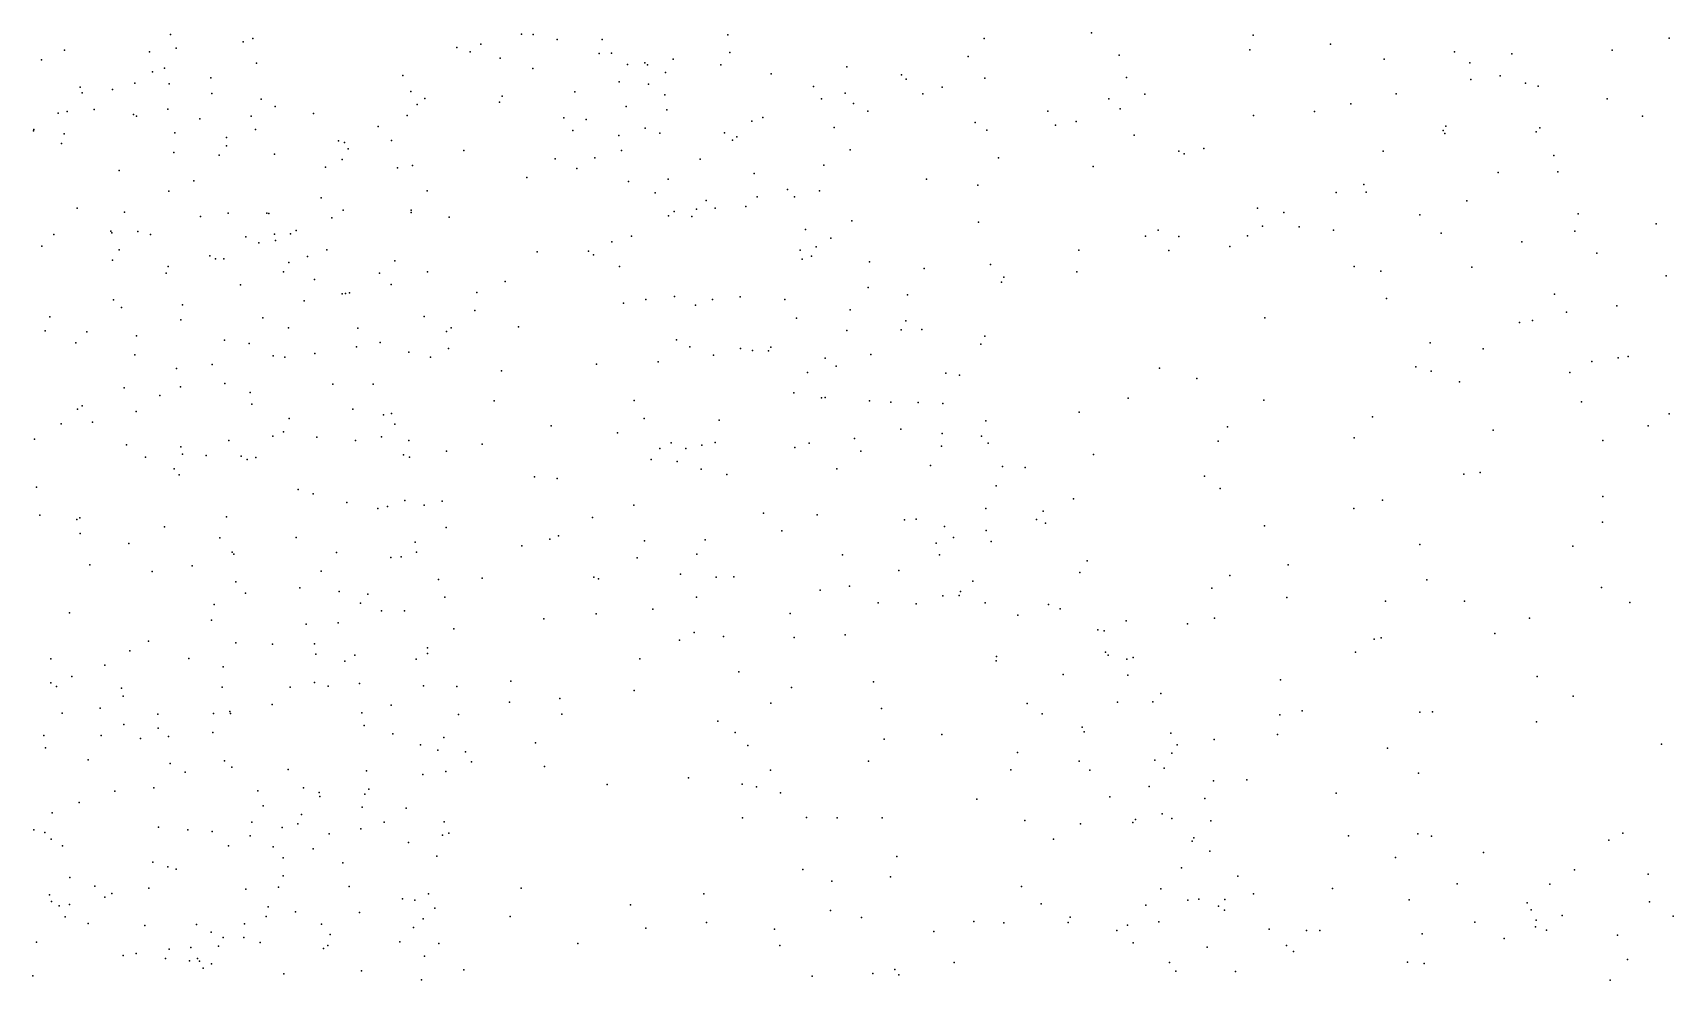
# Model space of a CAD drawing. Header units: metres. Extents: x -25 to 25, y -27.8 to 27.8.
# Drawn here: x 0.059 to 1.437, y -1.579 to -0.784 of the extents above; entities that cross this region are included whole.
import ezdxf

# ---------------------------------------------------------------- set-up
doc = ezdxf.new("R2010")
doc.units = ezdxf.units.M

msp = doc.modelspace()

# ---------------------------------------------------------------- linework, layer by layer
for p in [(0.4698, -0.785, -6.538), (0.9483, -0.7838, -9.5958), (0.0862, -0.7983, -5.6019), (0.175, -0.7851, -9.4675), (0.18, -0.7967, -13.0761), (0.2362, -0.7914, -16.0203), (0.2442, -0.7887, 25.0453), (0.4156, -0.7961, -9.5232), (0.4357, -0.7933, -6.7595), (0.4795, -0.7853, -6.924), (0.4997, -0.7895, -9.5506), (0.5375, -0.7895, -6.1547), (0.6431, -0.7854, 11.1945), (0.8584, -0.7885, -9.8705), (1.0814, -0.798, -9.632), (1.084, -0.7857, -10.0887), (1.1492, -0.7932, -10.154), (1.3856, -0.7984, -9.6672), (1.4335, -0.7884, -7.4164), (0.0669, -0.8066, 6.259), (0.1574, -0.7997, 5.9872), (0.2473, -0.8094, -28.0146), (0.4266, -0.7997, -5.8667), (0.4518, -0.8051, 10.0982), (0.5349, -0.8011, -6.9967), (0.5454, -0.801, -6.3698), (0.5588, -0.8104, -9.4911), (0.5734, -0.8089, -9.5835), (0.5757, -0.8108, -6.2833), (0.5972, -0.806, -9.6703), (0.6373, -0.8108, -7.1045), (0.6447, -0.8002, -15.7668), (0.7431, -0.8123, -9.7386), (0.8448, -0.8036, 18.9691), (0.9717, -0.8027, -9.947), (1.194, -0.8059, -7.3251), (1.2531, -0.7999, -10.2437), (1.2661, -0.8091, -13.7524), (1.3012, -0.8015, 17.3817), (0.1452, -0.8261, 6.1532), (0.1599, -0.8167, 5.8602), (0.1701, -0.8136, 26.7631), (0.2091, -0.8215, 26.6888), (0.3701, -0.8196, 25.4254), (0.4792, -0.8137, -5.9137), (0.5517, -0.825, 18.3806), (0.5907, -0.8172, 10.263), (0.6794, -0.8183, 17.8112), (0.789, -0.8191, 18.9012), (0.7928, -0.8227, -9.5976), (0.8589, -0.822, -9.8068), (0.9778, -0.8214, -15.3348), (1.2669, -0.8229, -7.3401), (1.2916, -0.8198, -15.1173), (1.3127, -0.826, 19.2356), (0.0993, -0.8294, -5.5222), (0.101, -0.8341, 9.8624), (0.1263, -0.8313, -12.9924), (0.1739, -0.8267, -5.5835), (0.2097, -0.8348, 9.9169), (0.2511, -0.8395, -5.6142), (0.377, -0.833, -13.277), (0.3887, -0.839, -5.7321), (0.4536, -0.8371, -13.3433), (0.5147, -0.8333, -13.3969), (0.5765, -0.8269, -6.0748), (0.5903, -0.836, -13.4603), (0.715, -0.8289, 11.0308), (0.7218, -0.8392, -9.6542), (0.7417, -0.8344, -13.5618), (0.8069, -0.8349, -7.1799), (0.8231, -0.8293, -13.6269), (0.963, -0.8392, 19.062), (0.9931, -0.8353, -13.695), (1.2042, -0.8351, 17.3973), (1.3233, -0.8285, -9.6799), (1.3814, -0.8391, -23.0718), (0.0807, -0.8513, -5.4138), (0.0883, -0.85, 26.9225), (0.1109, -0.8481, 5.6613), (0.144, -0.8525, 26.8395), (0.1467, -0.8537, 24.9945), (0.1729, -0.8479, -5.4985), (0.2427, -0.8537, -13.1337), (0.2631, -0.8457, 11.4735), (0.2953, -0.8516, 25.2455), (0.3737, -0.8531, 25.9626), (0.3823, -0.8439, 26.1319), (0.4514, -0.8419, -21.9393), (0.5577, -0.8456, -5.9539), (0.5918, -0.8486, -6.4699), (0.7487, -0.8432, 10.6608), (0.7607, -0.8496, 17.6769), (0.9118, -0.8496, -9.6273), (0.9726, -0.8476, 17.4932), (1.0845, -0.8533, -7.2944), (1.1357, -0.85, -10.0964), (1.1662, -0.8435, -9.6628), (1.4111, -0.8538, 19.2722), (0.0601, -0.866, -5.3472), (0.0605, -0.865, -21.8128), (0.1998, -0.8561, 6.0883), (0.2466, -0.8649, -5.5101), (0.3494, -0.8626, -5.6289), (0.5053, -0.8552, -5.8494), (0.5129, -0.8658, -6.8689), (0.5242, -0.8565, -6.668), (0.5736, -0.8638, -6.5633), (0.6631, -0.8579, 11.122), (0.6724, -0.8549, 18.7239), (0.7323, -0.8633, 18.8344), (0.8508, -0.8591, -9.693), (0.8604, -0.8655, 17.5712), (0.9181, -0.8613, -9.7925), (0.9354, -0.8582, -13.655), (1.2437, -0.8657, -13.7128), (1.2459, -0.8622, -10.2051), (1.3218, -0.8669, -7.3537), (1.3248, -0.8635, -10.2988), (0.0836, -0.8768, -12.9161), (0.0857, -0.8685, 24.9307), (0.1787, -0.8679, 5.7545), (0.222, -0.8718, 5.9569), (0.2221, -0.8786, 25.156), (0.3162, -0.8745, -5.557), (0.3212, -0.8758, 25.4652), (0.3243, -0.8812, -13.2088), (0.3607, -0.8742, 25.8332), (0.5516, -0.8701, 18.175), (0.5861, -0.8681, 18.5133), (0.6403, -0.8679, 17.907), (0.6471, -0.8739, -6.1431), (0.6506, -0.871, -6.2542), (0.9843, -0.8696, -9.6869), (1.0426, -0.8809, 19.1191), (1.245, -0.8683, 19.2019), (0.1778, -0.8844, -22.2424), (0.2159, -0.8865, -5.3837), (0.2624, -0.8857, 26.6149), (0.3192, -0.8901, 25.6153), (0.4213, -0.8825, -5.6655), (0.498, -0.8896, 11.3025), (0.5315, -0.8889, 10.2182), (0.5538, -0.8825, -6.7539), (0.6198, -0.89, -7.0106), (0.7236, -0.8948, 10.9449), (0.7458, -0.8821, 10.7902), (0.8704, -0.8889, 18.9778), (1.0217, -0.8832, -9.7611), (1.0263, -0.8853, -7.2655), (1.1932, -0.8833, -10.1303), (1.3367, -0.8869, -13.6843), (0.1321, -0.8995, 5.6164), (0.1948, -0.9082, -13.058), (0.3052, -0.8965, -5.4632), (0.3656, -0.8973, 26.3923), (0.3782, -0.8953, 26.2867), (0.4743, -0.9053, -13.3345), (0.5162, -0.8978, -5.769), (0.5596, -0.9086, -13.4056), (0.5929, -0.9067, 11.1836), (0.6653, -0.902, -6.3785), (0.8099, -0.9068, -13.5642), (0.9497, -0.8961, -7.2314), (1.2898, -0.9011, 17.3871), (1.3399, -0.9006, -9.7333), (0.1737, -0.9168, -5.2688), (0.3015, -0.9223, -5.3967), (0.3905, -0.9166, 26.1801), (0.582, -0.9181, -5.7947), (0.6676, -0.9215, 11.0535), (0.6931, -0.9154, -6.1997), (0.6989, -0.9215, 10.5301), (0.7199, -0.9164, 10.6163), (0.8531, -0.9117, -7.1829), (1.1538, -0.9178, -10.0411), (1.1771, -0.9111, -7.3111), (1.179, -0.9176, -13.666), (0.0967, -0.9309, 11.5686), (0.1364, -0.9343, 6.3377), (0.2234, -0.9353, 11.4896), (0.2561, -0.9352, -13.1237), (0.2577, -0.9354, 5.8555), (0.32, -0.9327, 11.422), (0.3772, -0.9347, -5.4547), (0.3773, -0.9328, 26.0805), (0.5981, -0.9337, 18.5859), (0.6167, -0.9319, -6.935), (0.625, -0.9246, -6.6255), (0.6323, -0.9311, -13.4514), (0.6582, -0.9296, -5.9361), (1.0877, -0.9309, -9.8641), (1.11, -0.9346, -13.6473), (1.2635, -0.9248, -9.76), (1.3571, -0.9358, -10.2986), (0.125, -0.9502, 5.551), (0.2002, -0.9381, 25.2647), (0.2806, -0.9498, 5.9492), (0.3107, -0.9392, 25.763), (0.4091, -0.9386, 10.0984), (0.5932, -0.9375, -6.8255), (0.6129, -0.9381, 17.9804), (0.7083, -0.9488, -6.0507), (0.7471, -0.9418, -13.5035), (0.8536, -0.9427, -15.4769), (1.0045, -0.9494, -13.6172), (1.092, -0.946, -7.2826), (1.1227, -0.9468, -9.9347), (1.1515, -0.9494, 19.1487), (1.2241, -0.9367, -28.5958), (1.3541, -0.9503, -13.6325), (1.4224, -0.9442, -28.7096), (0.0671, -0.963, 25.0518), (0.0771, -0.9532, 6.4193), (0.1258, -0.9516, -12.9441), (0.1478, -0.9506, -27.8871), (0.1583, -0.9531, -5.1743), (0.2384, -0.955, 5.7383), (0.2494, -0.9601, 25.5122), (0.2625, -0.9529, 9.9868), (0.2633, -0.9583, 6.1587), (0.2758, -0.9526, -5.2933), (0.5456, -0.9592, 18.2205), (0.5621, -0.9546, 18.4575), (0.7172, -0.9634, -6.4424), (0.7294, -0.9563, -6.2738), (0.9936, -0.9545, 17.4933), (1.0217, -0.9547, -22.4003), (1.0645, -0.9632, 19.1117), (1.0793, -0.9543, 17.4434), (1.2419, -0.952, -10.1248), (1.3098, -0.9592, -10.1945), (0.1263, -0.9747, 26.908), (0.1321, -0.9661, 9.9094), (0.2082, -0.971, 6.2958), (0.2128, -0.9737, 5.6539), (0.2199, -0.9736, 25.4293), (0.2746, -0.9766, 26.6348), (0.2901, -0.9717, 6.0801), (0.3064, -0.966, -15.9148), (0.3634, -0.9753, 25.9087), (0.4831, -0.9677, -5.5634), (0.5261, -0.9671, -13.3547), (0.5302, -0.9703, 11.2206), (0.7038, -0.9662, 18.8042), (0.7055, -0.9739, -6.5131), (0.7134, -0.9712, -5.9775), (0.7619, -0.9761, 17.6859), (0.9377, -0.9662, -13.5786), (1.0132, -0.9667, -7.2465), (1.3728, -0.9689, 19.2258), (0.1714, -0.9857, 25.3348), (0.1732, -0.9801, 26.8319), (0.2701, -0.9846, 25.6814), (0.2959, -0.991, 5.8011), (0.3505, -0.9855, -5.306), (0.391, -0.9846, 26.2548), (0.5521, -0.9801, -5.6676), (0.808, -0.9816, 18.9177), (0.8636, -0.9784, -13.5419), (0.8747, -0.9889, -7.1738), (0.936, -0.9844, 19.0136), (1.1688, -0.9801, -15.2001), (1.1912, -0.9839, -9.9923), (1.2676, -0.9805, -9.8114), (1.431, -0.9878, -13.5693), (0.2338, -0.9955, -5.1582), (0.3193, -1.003, 26.5637), (0.322, -1.0026, -21.8222), (0.3253, -1.0022, 6.0173), (0.3604, -0.9951, -13.2116), (0.4323, -1.0017, -5.3853), (0.4562, -0.9926, -5.4511), (0.5984, -1.0053, -15.7017), (0.7608, -0.9977, -6.3504), (0.7938, -1.0039, -28.341), (0.8728, -0.9931, -22.2333), (1.3372, -1.0031, -9.8256), (0.1272, -1.008, 5.502), (0.1339, -1.0145, -5.0746), (0.1853, -1.0123, 6.3733), (0.2874, -1.0087, 6.2222), (0.4305, -1.017, -13.2669), (0.5555, -1.0107, 10.2964), (0.5742, -1.0078, 18.0781), (0.616, -1.0125, 11.0615), (0.6301, -1.0076, -5.7073), (0.6534, -1.0056, 18.7023), (0.6909, -1.0076, -6.6723), (0.7459, -1.0163, -7.0824), (1.1961, -1.007, -7.3076), (1.3473, -1.0184, -13.5683), (1.3895, -1.013, -10.2943), (0.0739, -1.0223, 25.2328), (0.1839, -1.0248, 25.5513), (0.2526, -1.0231, -13.0947), (0.2743, -1.0314, 25.7817), (0.3324, -1.0319, 5.851), (0.3881, -1.0221, 26.3546), (0.4109, -1.0316, -22.4417), (0.4674, -1.0306, 11.2514), (0.7006, -1.0235, -5.7963), (0.7926, -1.0257, -6.1499), (1.094, -1.0231, -13.5825), (1.3078, -1.0271, -10.1363), (1.3186, -1.0252, -7.339), (0.0698, -1.034, 11.5737), (0.0956, -1.044, 25.3591), (0.105, -1.0348, 6.4728), (0.1467, -1.0381, 11.5091), (0.2205, -1.0418, 5.5714), (0.2412, -1.0446, 11.4439), (0.3512, -1.0439, 5.957), (0.4069, -1.0347, 11.3163), (0.6, -1.0416, -28.1761), (0.743, -1.0336, -5.889), (0.7887, -1.0331, -6.4045), (0.806, -1.033, -6.2361), (0.8554, -1.0452, 17.6022), (0.8589, -1.0384, 18.9589), (1.2328, -1.0442, -13.5751), (0.1451, -1.0542, -12.9335), (0.2613, -1.0551, -5.1042), (0.2711, -1.056, 6.2985), (0.2962, -1.053, 5.7048), (0.3313, -1.0475, 10.0874), (0.3753, -1.0518, 26.0344), (0.3935, -1.0562, 26.1273), (0.4086, -1.0489, 10.1556), (0.5847, -1.0601, -5.5457), (0.6112, -1.0475, -5.614), (0.6311, -1.0545, 17.9498), (0.6537, -1.0488, 10.5779), (0.6639, -1.0506, 10.902), (0.6773, -1.0508, 10.7449), (0.6793, -1.0477, 17.8413), (0.7248, -1.0569, -13.4461), (0.763, -1.0538, -6.5712), (1.2773, -1.0491, -9.9686), (1.3685, -1.0599, -9.9376), (1.3906, -1.0568, -7.3624), (1.3991, -1.0555, -13.5173), (0.1801, -1.0657, 26.8496), (0.2101, -1.0622, -5.0542), (0.453, -1.0677, -5.3047), (0.5328, -1.062, -5.447), (0.71, -1.069, -5.7432), (0.7339, -1.0637, -6.9686), (0.8261, -1.0695, -6.323), (0.8376, -1.0713, -7.1331), (1.0054, -1.0654, -7.2252), (1.0368, -1.074, 17.5003), (1.2207, -1.0642, -22.8647), (1.2337, -1.068, 17.43), (1.3499, -1.0689, -10.04), (0.1361, -1.0818, -21.7207), (0.1836, -1.081, 25.65), (0.2208, -1.0783, 26.7658), (0.2421, -1.0858, 6.3564), (0.3114, -1.0789, 26.6054), (0.3454, -1.0787, 6.1327), (0.6984, -1.086, -22.6171), (1.2573, -1.0768, -7.3196), (0.0971, -1.0998, 26.9802), (0.1009, -1.097, 25.5218), (0.1462, -1.1018, -4.9806), (0.1662, -1.0884, 9.9879), (0.2434, -1.0957, 10.0499), (0.3282, -1.0999, 6.2376), (0.4469, -1.0927, 10.2258), (0.5643, -1.0925, 18.1467), (0.7216, -1.0902, -6.8233), (0.7247, -1.0901, 18.8161), (0.762, -1.0928, -5.8185), (0.7799, -1.0938, -7.0349), (0.8029, -1.0941, 17.682), (0.8237, -1.0951, -6.4663), (0.9793, -1.0906, 19.0254), (1.0932, -1.0923, -7.2647), (1.3599, -1.0937, 19.2121), (0.0833, -1.112, 5.3935), (0.1097, -1.1108, -12.8537), (0.2748, -1.1075, -13.0813), (0.3539, -1.1044, 5.8046), (0.3606, -1.1035, 5.8788), (0.3634, -1.1125, -5.1226), (0.4946, -1.1137, 11.1625), (0.5727, -1.1075, 10.4284), (0.6358, -1.1089, -5.5576), (0.8597, -1.1096, -6.1719), (0.938, -1.1024, -13.5042), (1.0625, -1.1146, -13.5237), (1.1842, -1.1063, -13.5324), (1.4157, -1.1139, -10.0155), (1.4335, -1.1037, -10.2855), (0.0608, -1.1249, -12.7445), (0.224, -1.1261, -22.2474), (0.2609, -1.1224, 25.8139), (0.2701, -1.1187, 11.3886), (0.298, -1.1234, -5.0658), (0.3305, -1.126, 5.7194), (0.3524, -1.123, -13.1539), (0.3752, -1.126, 6.0361), (0.4367, -1.1291, -5.1873), (0.5503, -1.1197, 18.3734), (0.5956, -1.128, 10.5189), (0.6324, -1.1277, 10.7106), (0.7114, -1.1283, 17.8167), (0.7493, -1.1244, -6.9097), (0.7882, -1.1166, -6.631), (0.8231, -1.1203, -13.4722), (0.8561, -1.1224, -6.4076), (0.8617, -1.1283, -6.0701), (1.0547, -1.1266, 19.0713), (1.1689, -1.1238, 17.4738), (1.2857, -1.1173, -13.5204), (1.3778, -1.126, -10.096), (0.1381, -1.1297, 26.9092), (0.1541, -1.14, 11.4631), (0.1839, -1.1314, 6.4617), (0.1853, -1.1377, 5.4836), (0.2051, -1.1386, 25.7309), (0.2344, -1.1392, 5.5413), (0.2394, -1.1421, 6.3987), (0.2467, -1.1404, -5.0058), (0.3707, -1.1381, 26.4393), (0.3757, -1.1402, 11.2743), (0.4069, -1.1351, -13.201), (0.5787, -1.1421, -5.3972), (0.5859, -1.1327, 18.4988), (0.6077, -1.1328, -13.3519), (0.6213, -1.1301, 10.8131), (0.6992, -1.1321, -13.41), (0.7546, -1.135, -5.7346), (0.8225, -1.1308, -6.5513), (0.95, -1.1379, -7.1934), (0.1783, -1.15, -12.934), (0.1823, -1.1548, 26.8324), (0.4807, -1.1567, 10.3214), (0.6006, -1.1436, 10.922), (0.6207, -1.1502, -5.4601), (0.6421, -1.1545, 18.6372), (0.7345, -1.1499, -15.5526), (0.8132, -1.1472, -5.8633), (0.8738, -1.1478, 18.9486), (0.8928, -1.1487, -6.2389), (1.0432, -1.1561, -22.6472), (1.2611, -1.1543, -7.328), (1.2748, -1.1529, 17.4575), (0.0625, -1.1653, 9.9543), (0.2822, -1.1672, 26.6396), (0.4998, -1.1579, -5.2446), (0.8684, -1.1642, -5.9785), (1.0564, -1.1664, 17.5278), (0.2948, -1.171, 5.6091), (0.3232, -1.1782, 6.2904), (0.3493, -1.1831, -5.0424), (0.3572, -1.1816, 6.2229), (0.372, -1.1764, 10.2064), (0.388, -1.1803, 5.9786), (0.4031, -1.177, -15.6651), (0.5642, -1.1805, -5.3224), (0.8598, -1.1833, -13.4613), (0.9332, -1.175, -13.4803), (1.1687, -1.1833, -13.5003), (1.1926, -1.1761, -7.3114), (1.3777, -1.1732, 17.4539), (0.0654, -1.1889, -15.8067), (0.0964, -1.1923, 26.9664), (0.099, -1.1909, 6.5506), (0.2221, -1.1902, 6.453), (0.5294, -1.1906, 11.0174), (0.6729, -1.1872, 17.9139), (0.7182, -1.1885, -5.5922), (0.7913, -1.1927, -6.8072), (0.8013, -1.1921, -6.9305), (0.8249, -1.1982, -6.6998), (0.9022, -1.1924, 17.6452), (0.9079, -1.1854, -6.3653), (0.9099, -1.1954, -6.0674), (1.0937, -1.1978, -28.5226), (1.3774, -1.1947, 19.223), (0.0992, -1.2041, 5.3682), (0.1701, -1.1986, 5.4407), (0.2165, -1.2077, -4.9166), (0.2807, -1.2074, 6.3878), (0.3804, -1.2114, 26.3043), (0.4066, -1.1992, 11.2007), (0.4937, -1.2089, 10.4005), (0.5008, -1.2062, -13.2406), (0.5731, -1.2103, 10.7936), (0.6239, -1.2094, 18.074), (0.6883, -1.202, -5.5096), (0.8324, -1.2074, -7.0298), (0.8599, -1.2017, -5.8863), (0.8641, -1.211, -6.6096), (0.14, -1.2126, 26.8947), (0.2268, -1.2198, 5.4963), (0.2284, -1.2216, 11.3566), (0.3145, -1.2201, 25.9501), (0.36, -1.2243, 26.4421), (0.3687, -1.2237, -13.1238), (0.3816, -1.2198, 5.8069), (0.4702, -1.2144, 11.0986), (0.5668, -1.2245, 10.6853), (0.6169, -1.2215, -13.3165), (0.7392, -1.2221, 17.8391), (0.8181, -1.2122, 18.8919), (0.8207, -1.222, -5.7608), (1.224, -1.2133, 17.5011), (1.3526, -1.2149, -13.4623), (0.1074, -1.2305, 11.4598), (0.1596, -1.236, -4.8671), (0.1933, -1.2313, 25.7704), (0.3015, -1.2357, 26.5813), (0.6033, -1.2382, 18.4818), (0.7865, -1.2352, -28.2805), (0.9385, -1.2369, -6.4354), (0.9448, -1.2271, -6.1705), (1.0645, -1.2394, -13.4836), (1.1135, -1.2306, 19.0822), (0.2301, -1.2448, -12.9559), (0.2837, -1.2498, 11.2737), (0.3166, -1.253, 10.2203), (0.4002, -1.2428, 6.0573), (0.4368, -1.2417, -5.0592), (0.5305, -1.2408, 10.5544), (0.5345, -1.2423, 10.8897), (0.6334, -1.2409, 18.5886), (0.648, -1.2406, -5.3691), (0.7205, -1.2518, -13.3674), (0.7452, -1.2484, -22.0345), (0.8384, -1.253, -6.959), (0.8489, -1.2442, -22.7397), (1.0493, -1.25, -7.2398), (1.23, -1.2431, -7.3264), (1.3767, -1.2496, -7.3851), (0.2117, -1.2638, 6.5047), (0.2382, -1.2542, 26.6972), (0.3346, -1.2627, -13.0684), (0.3409, -1.2552, 6.2994), (0.4054, -1.2577, 5.9451), (0.6167, -1.2576, -5.2996), (0.7694, -1.2625, -5.5718), (0.8013, -1.2631, -5.652), (0.8235, -1.2566, -6.8485), (0.8374, -1.2563, -13.433), (0.8591, -1.2625, -22.2187), (0.9122, -1.2637, -5.9059), (1.1123, -1.2578, -15.3313), (1.1952, -1.2611, 19.12), (1.2617, -1.261, -13.4718), (1.4003, -1.2622, 17.4957), (0.0903, -1.2708, -12.7783), (0.2094, -1.277, 5.4556), (0.289, -1.2804, -13.0103), (0.3158, -1.2793, -4.9308), (0.3523, -1.2692, -21.6655), (0.3715, -1.2691, 26.1638), (0.4886, -1.2757, -13.2014), (0.5325, -1.2717, -5.14), (0.58, -1.2676, -5.2236), (0.6953, -1.2713, -5.4188), (0.8866, -1.2727, -7.0682), (0.922, -1.2674, -6.5602), (0.9774, -1.2776, -6.2892), (1.0291, -1.2799, 19.0141), (1.0518, -1.2752, 17.5842), (1.3162, -1.2752, 17.5135), (0.1565, -1.2946, 5.3964), (0.4131, -1.2841, -4.9999), (0.6025, -1.2936, 18.3439), (0.6147, -1.2873, 18.2145), (0.6395, -1.2906, 18.1095), (0.6988, -1.2916, 18.6913), (0.7416, -1.2893, 18.7716), (0.9537, -1.285, -6.4948), (0.959, -1.2858, 18.9681), (1.1856, -1.2928, -13.4721), (1.1915, -1.2918, 17.5471), (1.287, -1.2882, 19.1686), (0.1409, -1.3027, -4.8263), (0.2299, -1.2959, -27.7956), (0.2607, -1.2972, -4.8854), (0.2961, -1.2969, 5.5583), (0.2971, -1.3056, 25.9714), (0.33, -1.3064, 26.0733), (0.3908, -1.3048, 6.1574), (0.3909, -1.3001, -13.1092), (0.8686, -1.3074, 18.8922), (0.9601, -1.3039, -7.1464), (0.9624, -1.3062, 17.6732), (0.9835, -1.3082, -6.1272), (1.17, -1.3037, -7.3182), (0.0747, -1.3093, -22.162), (0.1201, -1.3148, 25.7263), (0.1906, -1.309, -15.6508), (0.2193, -1.316, 11.2714), (0.3216, -1.3114, 26.4793), (0.3813, -1.3097, 5.7675), (0.5693, -1.3095, -13.2546), (0.6523, -1.3202, 18.5561), (0.8684, -1.3111, -5.7461), (0.978, -1.3098, -13.4571), (0.0747, -1.3295, -1.2656), (0.0794, -1.3326, -1.3388), (0.0922, -1.3242, 6.6046), (0.1339, -1.334, 11.3559), (0.2185, -1.3331, 25.8731), (0.2756, -1.3331, 26.5632), (0.2959, -1.3293, 10.2704), (0.3076, -1.3323, 11.1602), (0.3337, -1.3302, 5.625), (0.3876, -1.332, -4.9552), (0.4154, -1.3325, 10.9845), (0.4608, -1.3281, 10.5924), (0.5643, -1.3359, -5.1464), (0.6965, -1.3334, 17.9986), (0.7655, -1.3286, -13.3752), (0.9246, -1.3225, -6.6648), (0.9788, -1.3231, -6.0379), (1.1072, -1.327, -7.2599), (1.3227, -1.3242, -13.4504), (0.1355, -1.3406, 10.1352), (0.2606, -1.3477, 6.4659), (0.3605, -1.3482, 11.0571), (0.4597, -1.3458, 10.7518), (0.5019, -1.3427, -5.0674), (0.6791, -1.3465, -13.3156), (0.8944, -1.3469, -13.4325), (0.9703, -1.3459, -6.5615), (0.9999, -1.3456, -6.3705), (1.0067, -1.3385, -6.2127), (1.3528, -1.3406, -7.3964), (0.0842, -1.355, -1.4776), (0.1161, -1.3509, 5.3561), (0.1644, -1.3559, -1.308), (0.2113, -1.3552, 6.5261), (0.225, -1.3537, 5.4715), (0.2256, -1.3553, -4.8389), (0.3357, -1.3547, 26.1816), (0.4169, -1.3561, 10.4895), (0.5036, -1.3559, -13.1916), (0.6347, -1.3616, 18.3851), (0.772, -1.3511, -5.4954), (0.907, -1.3557, 17.7532), (1.1065, -1.3565, 19.0436), (1.1252, -1.353, -13.4699), (1.2241, -1.3541, -13.4683), (1.2348, -1.3538, 19.1265), (1.3219, -1.3623, 17.5511), (0.0687, -1.3738, -12.7499), (0.1169, -1.3737, -1.0917), (0.1359, -1.3646, -1.4199), (0.15, -1.3762, -4.8001), (0.1647, -1.3675, 26.775), (0.1733, -1.3747, -1.1919), (0.2106, -1.3713, 10.229), (0.3378, -1.3653, 10.3843), (0.3619, -1.3725, 5.705), (0.4046, -1.3755, 5.9021), (0.6493, -1.3712, -5.2643), (0.7744, -1.3768, 17.9086), (0.8227, -1.3728, -5.6002), (0.9405, -1.3668, -6.7373), (0.9422, -1.3708, -7.0594), (1.015, -1.3717, 18.9659), (1.0514, -1.3771, -13.4648), (1.1045, -1.3729, 17.6273), (0.0701, -1.3842, 11.3821), (0.385, -1.3816, 5.7754), (0.3996, -1.3862, 6.1132), (0.4227, -1.3875, -13.1021), (0.4816, -1.3799, -28.0215), (0.6599, -1.3821, 18.4857), (0.8864, -1.3879, -5.7046), (1.0158, -1.3885, -6.4427), (1.0204, -1.3816, -6.2997), (1.1969, -1.3843, -28.8094), (1.4271, -1.381, -13.4152), (0.106, -1.3942, 6.6123), (0.1749, -1.3974, -1.5106), (0.1875, -1.4045, 5.4247), (0.2204, -1.3949, 11.182), (0.2267, -1.4004, -1.333), (0.2738, -1.4022, 10.3442), (0.3398, -1.4033, -13.022), (0.4063, -1.404, 10.6593), (0.4278, -1.3958, -4.9566), (0.4892, -1.3997, -5.023), (0.679, -1.4028, 18.1164), (0.7612, -1.3953, -5.4333), (0.8808, -1.4026, 18.8479), (0.938, -1.3952, -5.7966), (0.9471, -1.4029, -6.8142), (1.0015, -1.3946, -7.162), (1.0093, -1.4011, -6.5182), (0.161, -1.4178, -1.0279), (0.2867, -1.4177, 26.429), (0.3869, -1.4066, 10.8419), (0.5418, -1.4149, -13.2035), (0.6099, -1.4094, -5.1761), (0.6551, -1.4146, 18.321), (0.6672, -1.4169, 18.2127), (0.9967, -1.4166, -5.9698), (1.0508, -1.4119, 17.6825), (1.0789, -1.4111, -7.2236), (1.2229, -1.4053, 17.5947), (0.0983, -1.4301, 11.3001), (0.1283, -1.4205, -1.5981), (0.2483, -1.4201, 5.4969), (0.3, -1.4215, 26.2651), (0.3005, -1.4249, 11.0096), (0.3383, -1.4229, -15.5383), (0.3417, -1.4187, 5.6411), (0.6872, -1.422, 18.5684), (0.8521, -1.4271, 17.8546), (0.9639, -1.4252, -6.9384), (1.0435, -1.4267, -6.2125), (1.1538, -1.4221, -7.3138), (0.0757, -1.4387, -4.7654), (0.2528, -1.4329, -1.4054), (0.285, -1.4402, 26.1635), (0.3359, -1.4338, 10.927), (0.3729, -1.4348, 10.7423), (0.6554, -1.4429, -5.2214), (0.7092, -1.4426, -13.3079), (0.7348, -1.443, 18.6424), (0.7725, -1.4428, 17.9718), (0.8924, -1.4451, -5.6596), (0.9854, -1.4442, -5.8814), (1.0076, -1.4395, -13.4501), (1.0158, -1.4434, -6.5983), (1.0485, -1.4454, -6.3701), (0.0605, -1.4529, -12.7295), (0.0697, -1.4553, 26.8575), (0.165, -1.4508, 26.7077), (0.1896, -1.4529, 6.572), (0.2102, -1.4544, 25.9535), (0.242, -1.4579, 26.0528), (0.2433, -1.4465, -1.076), (0.269, -1.4509, -12.9359), (0.2821, -1.4479, 26.3473), (0.3084, -1.4562, 10.4875), (0.3348, -1.4521, 10.5978), (0.3545, -1.4466, 6.2942), (0.4034, -1.4575, 5.8783), (0.405, -1.4462, -4.9117), (0.4087, -1.4558, -13.0648), (0.9391, -1.448, -5.746), (0.9831, -1.4469, -7.0371), (1.0342, -1.4597, -6.0552), (1.1641, -1.4579, 17.6609), (1.2225, -1.4563, -13.4626), (1.2338, -1.4583, 19.099), (1.3944, -1.4559, -7.4755), (0.0749, -1.4609, -1.7222), (0.0844, -1.4664, 25.7748), (0.2237, -1.4665, 26.555), (0.2614, -1.4673, -4.8161), (0.2948, -1.4688, -1.1609), (0.3748, -1.4635, -21.4408), (0.9165, -1.4607, -13.4139), (1.0328, -1.4624, 18.9512), (1.0477, -1.4708, -6.4859), (1.2776, -1.4721, -23.3041), (1.3827, -1.4617, -13.4271), (0.1604, -1.4801, -1.6723), (0.1728, -1.4839, -12.8335), (0.1799, -1.4861, -0.9368), (0.2697, -1.4765, -1.5253), (0.3197, -1.4806, 6.3813), (0.3987, -1.475, 6.1325), (0.7059, -1.4864, -5.2718), (0.785, -1.4754, -13.3499), (1.024, -1.4848, -7.1228), (1.2037, -1.4763, -29.017), (1.354, -1.4866, 17.6106), (0.0906, -1.493, -15.5945), (0.1116, -1.5003, 11.1768), (0.2657, -1.5012, 5.5226), (0.2698, -1.4917, 10.9182), (0.3251, -1.5004, -1.4518), (0.7303, -1.4961, 18.1402), (0.7795, -1.4925, -21.9108), (0.8896, -1.5005, -5.6107), (1.0712, -1.4918, -7.1967), (1.2555, -1.4984, -22.6372), (1.3332, -1.4986, -7.4519), (1.4158, -1.4903, 12.4522), (0.0735, -1.5074, -4.7503), (0.0751, -1.5131, -1.8247), (0.1199, -1.5096, 10.2939), (0.1259, -1.5065, 25.869), (0.1568, -1.5019, 6.6166), (0.2383, -1.5029, 26.4439), (0.3699, -1.511, -13.0077), (0.3802, -1.5121, 6.2315), (0.3918, -1.5067, 5.8184), (0.4696, -1.502, -4.954), (0.623, -1.5067, -5.1397), (1.0066, -1.5026, -6.8707), (1.0293, -1.5119, -6.7518), (1.0384, -1.5113, -6.6818), (1.0603, -1.5115, 17.7597), (1.0843, -1.5066, -6.4292), (1.1508, -1.5021, -7.322), (1.215, -1.5118, -7.3725), (1.3141, -1.5142, 12.4323), (1.4168, -1.5133, -7.5185), (0.0817, -1.5169, 26.7771), (0.0868, -1.5259, 6.7062), (0.0903, -1.5157, -0.8354), (0.2553, -1.5257, 10.642), (0.257, -1.5177, 10.8147), (0.2802, -1.5218, 6.4639), (0.3337, -1.5225, 5.648), (0.3873, -1.5278, -1.3079), (0.3971, -1.5187, -4.8814), (0.4602, -1.5256, -13.0873), (0.5613, -1.516, -13.1835), (0.7292, -1.5206, -13.299), (0.7552, -1.5267, -5.3392), (0.906, -1.5152, 18.8037), (0.9305, -1.5263, -5.6762), (0.9941, -1.5161, -13.4337), (1.055, -1.5171, -6.0191), (1.0602, -1.5203, -6.5977), (1.3176, -1.5202, 12.3361), (1.3218, -1.5287, -13.4442), (1.3437, -1.5248, -15.2892), (1.4368, -1.5254, -13.4117), (0.1059, -1.5317, -21.3662), (0.1536, -1.5333, 10.3949), (0.197, -1.5325, -1.7304), (0.2093, -1.539, -4.7751), (0.2372, -1.5319, -1.6674), (0.302, -1.5323, -1.024), (0.3091, -1.5409, -1.568), (0.379, -1.535, -22.6304), (0.5743, -1.5354, -5.073), (0.6251, -1.5307, -13.2323), (0.6823, -1.5365, -5.2247), (0.8161, -1.5383, -5.4647), (0.8495, -1.53, -5.5308), (0.8748, -1.531, 17.9353), (0.9288, -1.5307, -13.4096), (0.9696, -1.5375, -5.7453), (0.9787, -1.5331, -22.298), (1.005, -1.5303, -5.8376), (1.0975, -1.5363, 18.9568), (1.1289, -1.5375, -13.4554), (1.14, -1.5376, -7.2488), (1.2259, -1.5403, 19.0518), (1.2702, -1.5305, -7.4188), (1.3213, -1.5343, 12.1865), (1.3304, -1.5373, 12.5445), (1.39, -1.5415, 12.0807), (0.0626, -1.5472, -12.7079), (0.174, -1.5532, -1.7947), (0.1922, -1.5517, 5.4495), (0.2154, -1.5506, 26.1632), (0.2194, -1.5433, -12.8598), (0.2367, -1.5434, 10.7358), (0.2503, -1.5475, 6.5243), (0.3037, -1.5525, 6.3937), (0.3072, -1.5502, 5.5886), (0.3678, -1.5469, -1.1177), (0.4004, -1.5484, 5.9836), (0.517, -1.5483, -13.1323), (0.6867, -1.5502, -15.3774), (0.9833, -1.5479, 18.8468), (1.0455, -1.5516, -6.928), (1.1122, -1.5502, -7.1807), (1.1181, -1.5552, -6.211), (1.295, -1.5441, 17.6711), (0.1353, -1.5585, 11.007), (0.1463, -1.5567, 26.6084), (0.1709, -1.5611, 26.0046), (0.191, -1.563, 10.8691), (0.1977, -1.5611, 6.5967), (0.1995, -1.5633, 10.5918), (0.2024, -1.5692, 26.3438), (0.2096, -1.5654, -0.8568), (0.3885, -1.5589, 5.8763), (0.7833, -1.5701, 18.1626), (0.8331, -1.5644, 18.6478), (1.014, -1.5644, 17.8501), (1.2138, -1.5641, 12.319), (1.2278, -1.5653, -13.4582), (1.3985, -1.5618, 12.6707), (0.0595, -1.5756, 10.315), (0.2704, -1.5739, -4.8017), (0.3355, -1.5713, -4.838), (0.3858, -1.579, 6.1061), (0.4215, -1.5705, -1.2535), (0.7138, -1.5757, -28.2304), (0.7647, -1.5735, 18.3013), (0.7865, -1.5748, 18.5254), (1.0193, -1.5715, -15.3142), (1.0694, -1.5718, -23.2885), (1.384, -1.5792, 17.6682)]:
    msp.add_point(p)

doc.saveas('drawing.dxf')
